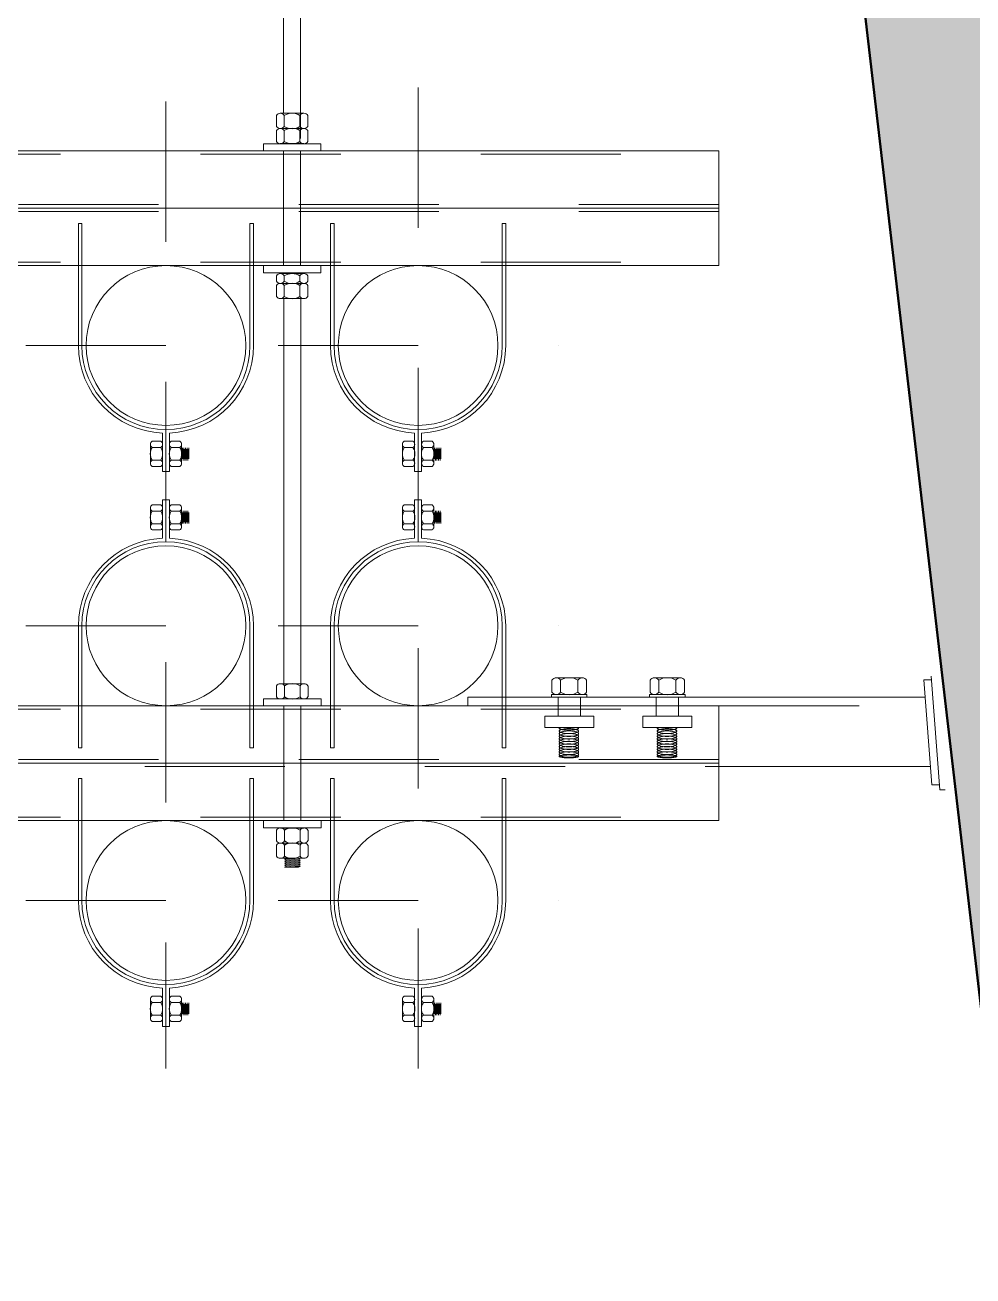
# Model space of a CAD drawing. Header units: metres. Extents: x -353 to -169, y 1 to 28.
# Drawn here: x -236.348 to -235.671, y 19.845 to 20.738 of the extents above; entities that cross this region are included whole.
import ezdxf

# ---------------------------------------------------------------- set-up
doc = ezdxf.new("R2010")
doc.units = ezdxf.units.M
for name, pattern in [('Hidden - Small', [0.002294, 0.0015, -0.0007938]), ('JacobsCenter', [0.015, 0.009, -0.0015, 0.003, -0.0015]), ('JacobsDash', [0.0045, 0.003, -0.0015])]:
    doc.linetypes.add(name, pattern=pattern)
doc.layers.add('A-DETL', color=7, linetype='Continuous', lineweight=13)
doc.layers.add('S-BEAM', color=7, linetype='Continuous', lineweight=50)

# ---------------------------------------------------------------- blocks, each defined once
blk = doc.blocks.new('06_SFR_GCT_Girder_SuperT_BR08Edge_CS - Super T - 1815-6267463-DRG-2873022 - SECTION 1')
at = {"layer": 'S-BEAM', "true_color": 0xc8c8c8}
blk.add_hatch(color=9, dxfattribs=at).paths.add_polyline_path([(-1129.16745, 19.84518), (-1128.48326, 19.85951), (-1128.46908, 19.87281), (-1128.34493, 21.51278), (-1128.24496, 21.58989), (-1127.85566, 21.59804), (-1127.85748, 21.68802), (-1128.43178, 21.676), (-1128.43178, 21.65099), (-1128.45664, 21.65047), (-1128.5636, 20.23757), (-1128.83206, 20.18228), (-1129.10253, 20.22628), (-1129.26675, 21.63351), (-1129.29213, 21.63351), (-1129.29262, 21.65797), (-1129.86692, 21.64595), (-1129.86509, 21.55596), (-1129.47578, 21.56412), (-1129.37277, 21.49126), (-1129.18216, 19.85788)])
at = {"layer": 'S-BEAM'}
blk.add_line((-1129.37277, 21.49126), (-1129.18216, 19.85788), dxfattribs=at)

msp = doc.modelspace()

# ---------------------------------------------------------------- linework, layer by layer
at = {"layer": 'A-DETL', "lineweight": 18}
for p, q in [((-236.16326, 20.67479), (-236.16326, 21.55941)), ((-236.15126, 20.65688), (-236.15126, 21.55966)), ((-236.16326, 20.64811), (-236.16326, 20.56611)), ((-236.15126, 20.64811), (-236.15126, 20.56611)), ((-236.1631, 20.2678), (-236.1631, 20.54266)), ((-236.1511, 20.2678), (-236.1511, 20.54266)), ((-236.1631, 20.25211), (-236.1631, 20.17011)), ((-236.1511, 20.25211), (-236.1511, 20.17011))]:
    msp.add_line(p, q, dxfattribs=at)
at = {"layer": 'A-DETL', "linetype": 'JacobsCenter', "lineweight": 9}
for p, q in [((-236.06728, 20.69311), (-236.06728, 19.99311)), ((-236.24728, 20.68311), (-236.24728, 19.99311)), ((-236.52728, 20.50911), (-236.32728, 20.50911)), ((-236.34728, 20.50911), (-236.14728, 20.50911)), ((-236.16728, 20.50911), (-235.96728, 20.50911)), ((-236.52728, 20.30911), (-236.32728, 20.30911)), ((-236.34728, 20.30911), (-236.14728, 20.30911)), ((-236.16728, 20.30911), (-235.96728, 20.30911)), ((-236.52728, 20.11311), (-236.32728, 20.11311)), ((-236.34728, 20.11311), (-236.14728, 20.11311)), ((-236.16728, 20.11311), (-235.96728, 20.11311))]:
    msp.add_line(p, q, dxfattribs=at)
at = {"layer": 'A-DETL', "lineweight": 9}
for p, q in [((-236.16847, 20.67324), (-236.16847, 20.66546)), ((-236.16567, 20.67479), (-236.15726, 20.67479)), ((-236.16287, 20.67324), (-236.16287, 20.66546)), ((-236.15726, 20.67479), (-236.14883, 20.67479)), ((-236.15165, 20.67324), (-236.15165, 20.66546)), ((-236.14604, 20.67324), (-236.14604, 20.66546)), ((-236.16567, 20.66399), (-236.15726, 20.66399)), ((-236.16567, 20.66399), (-236.15726, 20.66399)), ((-236.15726, 20.66399), (-236.14883, 20.66399)), ((-236.15726, 20.66399), (-236.14883, 20.66399)), ((-236.16847, 20.66244), (-236.16847, 20.65466)), ((-236.16287, 20.66244), (-236.16287, 20.65466)), ((-236.15165, 20.66244), (-236.15165, 20.65466)), ((-236.14604, 20.66244), (-236.14604, 20.65466)), ((-236.17776, 20.653), (-236.13676, 20.653)), ((-236.17776, 20.653), (-236.17776, 20.64811)), ((-236.16567, 20.65318), (-236.15726, 20.65318)), ((-236.15726, 20.65318), (-236.14883, 20.65318)), ((-236.13676, 20.653), (-236.13676, 20.64811)), ((-236.05192, 20.60711), (-236.82254, 20.60711)), ((-235.85254, 20.60711), (-236.82254, 20.60711)), ((-236.30978, 20.59611), (-236.30728, 20.59611)), ((-236.30978, 20.50911), (-236.30978, 20.59611)), ((-236.30728, 20.50911), (-236.30728, 20.59611)), ((-236.18728, 20.50911), (-236.18728, 20.59611)), ((-236.18728, 20.59611), (-236.18478, 20.59611)), ((-236.18478, 20.50911), (-236.18478, 20.59611)), ((-236.12978, 20.59611), (-236.12728, 20.59611)), ((-236.12978, 20.50911), (-236.12978, 20.59611)), ((-236.12728, 20.50911), (-236.12728, 20.59611)), ((-236.00728, 20.50911), (-236.00728, 20.59611)), ((-236.00728, 20.59611), (-236.00478, 20.59611)), ((-236.00478, 20.50911), (-236.00478, 20.59611)), ((-236.17776, 20.561), (-236.17776, 20.56611)), ((-236.13676, 20.561), (-236.13676, 20.56611)), ((-236.17776, 20.561), (-236.13676, 20.561)), ((-236.16847, 20.55883), (-236.16847, 20.55493)), ((-236.16567, 20.56038), (-236.15726, 20.56038)), ((-236.16287, 20.55883), (-236.16287, 20.55493)), ((-236.15726, 20.56038), (-236.14883, 20.56038)), ((-236.15165, 20.55883), (-236.15165, 20.55493)), ((-236.14604, 20.55883), (-236.14604, 20.55493)), ((-236.16847, 20.55191), (-236.16847, 20.54413)), ((-236.16567, 20.55346), (-236.15726, 20.55346)), ((-236.16567, 20.55346), (-236.15726, 20.55346)), ((-236.16287, 20.55191), (-236.16287, 20.54413)), ((-236.15726, 20.55346), (-236.14883, 20.55346)), ((-236.15726, 20.55346), (-236.14883, 20.55346)), ((-236.15165, 20.55191), (-236.15165, 20.54413)), ((-236.14604, 20.55191), (-236.14604, 20.54413)), ((-236.16567, 20.54266), (-236.15726, 20.54266)), ((-236.15726, 20.54266), (-236.14883, 20.54266)), ((-236.25717, 20.44076), (-236.25096, 20.44076)), ((-236.24978, 20.44666), (-236.24978, 20.41931)), ((-236.24728, 20.44911), (-236.24728, 20.41931)), ((-236.24478, 20.44666), (-236.24478, 20.41931)), ((-236.23733, 20.44076), (-236.24355, 20.44076)), ((-236.07717, 20.44076), (-236.07096, 20.44076)), ((-236.06978, 20.44666), (-236.06978, 20.41931)), ((-236.06728, 20.44911), (-236.06728, 20.41931)), ((-236.06478, 20.44666), (-236.06478, 20.41931)), ((-236.05733, 20.44076), (-236.06355, 20.44076)), ((-236.25841, 20.43181), (-236.25841, 20.43853)), ((-236.25841, 20.43181), (-236.25841, 20.43853)), ((-236.25841, 20.42509), (-236.25841, 20.43181)), ((-236.25841, 20.42509), (-236.25841, 20.43181)), ((-236.25717, 20.43628), (-236.25096, 20.43628)), ((-236.24978, 20.43181), (-236.24978, 20.43853)), ((-236.24978, 20.42509), (-236.24978, 20.43181)), ((-236.23733, 20.43628), (-236.24355, 20.43628)), ((-236.2361, 20.43852), (-236.2361, 20.43181)), ((-236.23553, 20.43617), (-236.2361, 20.42717)), ((-236.2361, 20.43181), (-236.2361, 20.42508)), ((-236.23497, 20.43514), (-236.23553, 20.4282)), ((-236.23441, 20.43617), (-236.23497, 20.42717)), ((-236.23385, 20.43514), (-236.23441, 20.4282)), ((-236.23328, 20.43617), (-236.23385, 20.42717)), ((-236.23272, 20.43514), (-236.23328, 20.4282)), ((-236.23216, 20.43617), (-236.23272, 20.42717)), ((-236.2316, 20.43514), (-236.23216, 20.4282)), ((-236.2316, 20.42717), (-236.23103, 20.43617)), ((-236.23103, 20.43617), (-236.23103, 20.4282)), ((-236.07841, 20.43181), (-236.07841, 20.43853)), ((-236.07841, 20.43181), (-236.07841, 20.43853)), ((-236.07841, 20.42509), (-236.07841, 20.43181)), ((-236.07841, 20.42509), (-236.07841, 20.43181)), ((-236.07717, 20.43628), (-236.07096, 20.43628)), ((-236.06978, 20.43181), (-236.06978, 20.43853)), ((-236.06978, 20.42509), (-236.06978, 20.43181)), ((-236.05733, 20.43628), (-236.06355, 20.43628)), ((-236.0561, 20.43852), (-236.0561, 20.43181)), ((-236.05553, 20.43617), (-236.0561, 20.42717)), ((-236.0561, 20.43181), (-236.0561, 20.42508)), ((-236.05497, 20.43514), (-236.05553, 20.4282)), ((-236.05441, 20.43617), (-236.05497, 20.42717)), ((-236.05385, 20.43514), (-236.05441, 20.4282)), ((-236.05328, 20.43617), (-236.05385, 20.42717)), ((-236.05272, 20.43514), (-236.05328, 20.4282)), ((-236.05216, 20.43617), (-236.05272, 20.42717)), ((-236.0516, 20.43514), (-236.05216, 20.4282)), ((-236.0516, 20.42717), (-236.05103, 20.43617)), ((-236.05103, 20.43617), (-236.05103, 20.4282)), ((-236.25717, 20.42733), (-236.25096, 20.42733)), ((-236.25717, 20.42285), (-236.25096, 20.42285)), ((-236.23733, 20.42733), (-236.24355, 20.42733)), ((-236.23733, 20.42285), (-236.24355, 20.42285)), ((-236.07717, 20.42733), (-236.07096, 20.42733)), ((-236.07717, 20.42285), (-236.07096, 20.42285)), ((-236.05733, 20.42733), (-236.06355, 20.42733)), ((-236.05733, 20.42285), (-236.06355, 20.42285)), ((-236.24478, 20.41931), (-236.24978, 20.41931)), ((-236.06478, 20.41931), (-236.06978, 20.41931)), ((-236.24478, 20.39892), (-236.24978, 20.39892)), ((-236.24978, 20.37156), (-236.24978, 20.39892)), ((-236.24728, 20.36911), (-236.24728, 20.39892)), ((-236.24478, 20.37156), (-236.24478, 20.39892)), ((-236.06478, 20.39892), (-236.06978, 20.39892)), ((-236.06978, 20.37156), (-236.06978, 20.39892)), ((-236.06728, 20.36911), (-236.06728, 20.39892)), ((-236.06478, 20.37156), (-236.06478, 20.39892)), ((-236.25841, 20.39314), (-236.25841, 20.38642)), ((-236.25841, 20.39314), (-236.25841, 20.38642)), ((-236.25717, 20.39538), (-236.25096, 20.39538)), ((-236.25717, 20.3909), (-236.25096, 20.3909)), ((-236.24978, 20.39314), (-236.24978, 20.38642)), ((-236.23733, 20.39538), (-236.24355, 20.39538)), ((-236.23733, 20.3909), (-236.24355, 20.3909)), ((-236.2361, 20.38642), (-236.2361, 20.39315)), ((-236.23553, 20.38206), (-236.2361, 20.39106)), ((-236.23497, 20.38309), (-236.23553, 20.39003)), ((-236.23441, 20.38206), (-236.23497, 20.39106)), ((-236.23385, 20.38309), (-236.23441, 20.39003)), ((-236.23328, 20.38206), (-236.23385, 20.39106)), ((-236.23272, 20.38309), (-236.23328, 20.39003)), ((-236.23216, 20.38206), (-236.23272, 20.39106)), ((-236.2316, 20.38309), (-236.23216, 20.39003)), ((-236.2316, 20.39106), (-236.23103, 20.38206)), ((-236.23103, 20.38206), (-236.23103, 20.39003)), ((-236.07841, 20.39314), (-236.07841, 20.38642)), ((-236.07841, 20.39314), (-236.07841, 20.38642)), ((-236.07717, 20.39538), (-236.07096, 20.39538)), ((-236.07717, 20.3909), (-236.07096, 20.3909)), ((-236.06978, 20.39314), (-236.06978, 20.38642)), ((-236.05733, 20.39538), (-236.06355, 20.39538)), ((-236.05733, 20.3909), (-236.06355, 20.3909)), ((-236.0561, 20.38642), (-236.0561, 20.39315)), ((-236.05553, 20.38206), (-236.0561, 20.39106)), ((-236.05497, 20.38309), (-236.05553, 20.39003)), ((-236.05441, 20.38206), (-236.05497, 20.39106)), ((-236.05385, 20.38309), (-236.05441, 20.39003)), ((-236.05328, 20.38206), (-236.05385, 20.39106)), ((-236.05272, 20.38309), (-236.05328, 20.39003)), ((-236.05216, 20.38206), (-236.05272, 20.39106)), ((-236.0516, 20.38309), (-236.05216, 20.39003)), ((-236.0516, 20.39106), (-236.05103, 20.38206)), ((-236.05103, 20.38206), (-236.05103, 20.39003)), ((-236.25841, 20.38642), (-236.25841, 20.37969)), ((-236.25841, 20.38642), (-236.25841, 20.37969)), ((-236.25717, 20.38194), (-236.25096, 20.38194)), ((-236.24978, 20.38642), (-236.24978, 20.37969)), ((-236.23733, 20.38194), (-236.24355, 20.38194)), ((-236.2361, 20.37971), (-236.2361, 20.38642)), ((-236.07841, 20.38642), (-236.07841, 20.37969)), ((-236.07841, 20.38642), (-236.07841, 20.37969)), ((-236.07717, 20.38194), (-236.07096, 20.38194)), ((-236.06978, 20.38642), (-236.06978, 20.37969)), ((-236.05733, 20.38194), (-236.06355, 20.38194)), ((-236.0561, 20.37971), (-236.0561, 20.38642)), ((-236.25717, 20.37747), (-236.25096, 20.37747)), ((-236.23733, 20.37747), (-236.24355, 20.37747)), ((-236.07717, 20.37747), (-236.07096, 20.37747)), ((-236.05733, 20.37747), (-236.06355, 20.37747)), ((-236.30978, 20.30911), (-236.30978, 20.22211)), ((-236.30728, 20.30911), (-236.30728, 20.22211)), ((-236.18728, 20.30911), (-236.18728, 20.22211)), ((-236.18478, 20.30911), (-236.18478, 20.22211)), ((-236.12978, 20.30911), (-236.12978, 20.22211)), ((-236.12728, 20.30911), (-236.12728, 20.22211)), ((-236.00728, 20.30911), (-236.00728, 20.22211)), ((-236.00478, 20.30911), (-236.00478, 20.22211)), ((-235.96867, 20.27198), (-235.95942, 20.27198)), ((-235.96867, 20.27198), (-235.95942, 20.27198)), ((-235.95942, 20.27198), (-235.95015, 20.27198)), ((-235.95942, 20.27198), (-235.95015, 20.27198)), ((-235.89867, 20.27198), (-235.88942, 20.27198)), ((-235.89867, 20.27198), (-235.88942, 20.27198)), ((-235.88942, 20.27198), (-235.88015, 20.27198)), ((-235.88942, 20.27198), (-235.88015, 20.27198)), ((-236.16832, 20.26625), (-236.16832, 20.25847)), ((-236.16551, 20.2678), (-236.1571, 20.2678)), ((-236.16551, 20.2678), (-236.1571, 20.2678)), ((-236.16271, 20.26625), (-236.16271, 20.25847)), ((-236.1571, 20.2678), (-236.14867, 20.2678)), ((-236.1571, 20.2678), (-236.14867, 20.2678)), ((-236.15149, 20.26625), (-236.15149, 20.25847)), ((-236.14588, 20.26625), (-236.14588, 20.25847)), ((-235.97176, 20.27027), (-235.97176, 20.26171)), ((-235.96559, 20.27027), (-235.96559, 20.26171)), ((-235.95325, 20.27027), (-235.95325, 20.26171)), ((-235.94708, 20.27027), (-235.94708, 20.26171)), ((-235.90176, 20.27027), (-235.90176, 20.26171)), ((-235.89559, 20.27027), (-235.89559, 20.26171)), ((-235.88325, 20.27027), (-235.88325, 20.26171)), ((-235.87708, 20.27027), (-235.87708, 20.26171)), ((-236.1776, 20.257), (-236.1366, 20.257)), ((-236.1776, 20.257), (-236.1776, 20.25211)), ((-236.16551, 20.257), (-236.1571, 20.257)), ((-236.1571, 20.257), (-236.14867, 20.257)), ((-236.1366, 20.257), (-236.1366, 20.25211)), ((-235.97207, 20.26009), (-235.94677, 20.26009)), ((-235.97207, 20.25811), (-235.97207, 20.26009)), ((-235.94677, 20.25811), (-235.97207, 20.25811)), ((-235.96867, 20.26009), (-235.95942, 20.26009)), ((-235.95942, 20.26009), (-235.95015, 20.26009)), ((-235.94677, 20.26009), (-235.94677, 20.25811)), ((-235.90207, 20.26009), (-235.87677, 20.26009)), ((-235.90207, 20.25811), (-235.90207, 20.26009)), ((-235.87677, 20.25811), (-235.90207, 20.25811)), ((-235.89867, 20.26009), (-235.88942, 20.26009)), ((-235.88942, 20.26009), (-235.88015, 20.26009)), ((-235.87677, 20.26009), (-235.87677, 20.25811)), ((-236.30978, 20.22211), (-236.30728, 20.22211)), ((-236.18728, 20.22211), (-236.18478, 20.22211)), ((-236.12978, 20.22211), (-236.12728, 20.22211)), ((-236.00728, 20.22211), (-236.00478, 20.22211)), ((-235.85254, 20.21111), (-236.82254, 20.21111)), ((-236.30978, 20.20011), (-236.30728, 20.20011)), ((-236.30978, 20.11311), (-236.30978, 20.20011)), ((-236.30728, 20.11311), (-236.30728, 20.20011)), ((-236.18728, 20.11311), (-236.18728, 20.20011)), ((-236.18728, 20.20011), (-236.18478, 20.20011)), ((-236.18478, 20.11311), (-236.18478, 20.20011)), ((-236.12978, 20.20011), (-236.12728, 20.20011)), ((-236.12978, 20.11311), (-236.12978, 20.20011)), ((-236.12728, 20.11311), (-236.12728, 20.20011)), ((-236.00728, 20.11311), (-236.00728, 20.20011)), ((-236.00728, 20.20011), (-236.00478, 20.20011)), ((-236.00478, 20.11311), (-236.00478, 20.20011)), ((-236.1776, 20.165), (-236.1776, 20.17011)), ((-236.1776, 20.165), (-236.1366, 20.165)), ((-236.16551, 20.16482), (-236.1571, 20.16482)), ((-236.1571, 20.16482), (-236.14867, 20.16482)), ((-236.1366, 20.165), (-236.1366, 20.17011)), ((-236.16832, 20.15557), (-236.16832, 20.16335)), ((-236.16271, 20.15557), (-236.16271, 20.16335)), ((-236.15149, 20.15557), (-236.15149, 20.16335)), ((-236.14588, 20.15557), (-236.14588, 20.16335)), ((-236.16832, 20.14476), (-236.16832, 20.15254)), ((-236.16551, 20.15402), (-236.1571, 20.15402)), ((-236.16551, 20.15402), (-236.1571, 20.15402)), ((-236.16271, 20.14476), (-236.16271, 20.15254)), ((-236.1571, 20.15402), (-236.14867, 20.15402)), ((-236.1571, 20.15402), (-236.14867, 20.15402)), ((-236.15149, 20.14476), (-236.15149, 20.15254)), ((-236.14588, 20.14476), (-236.14588, 20.15254)), ((-236.16551, 20.14321), (-236.1571, 20.14321)), ((-236.16128, 20.14321), (-236.16256, 20.14251)), ((-236.16256, 20.14251), (-236.15129, 20.14321)), ((-236.16256, 20.14251), (-236.16128, 20.1418)), ((-236.16128, 20.1418), (-236.16256, 20.1411)), ((-236.16256, 20.1411), (-236.15129, 20.1418)), ((-236.16256, 20.1411), (-236.16128, 20.1404)), ((-236.16128, 20.1404), (-236.16256, 20.13969)), ((-236.16256, 20.13969), (-236.15129, 20.1404)), ((-236.16256, 20.13969), (-236.16128, 20.13899)), ((-236.16128, 20.13899), (-236.16256, 20.13828)), ((-236.16256, 20.13828), (-236.15129, 20.13899)), ((-236.16256, 20.13828), (-236.16128, 20.13758)), ((-236.15129, 20.13758), (-236.16256, 20.13687)), ((-236.16256, 20.13687), (-236.16128, 20.13758)), ((-236.16128, 20.1418), (-236.15258, 20.14251)), ((-236.16128, 20.1404), (-236.15258, 20.1411)), ((-236.16128, 20.13899), (-236.15258, 20.13969)), ((-236.16128, 20.13758), (-236.15258, 20.13828)), ((-236.1571, 20.14321), (-236.14867, 20.14321)), ((-236.15258, 20.14251), (-236.15129, 20.14321)), ((-236.15258, 20.14251), (-236.15129, 20.14321)), ((-236.15129, 20.1418), (-236.15258, 20.14251)), ((-236.15129, 20.1418), (-236.15258, 20.14251)), ((-236.15258, 20.1411), (-236.15129, 20.1418)), ((-236.15129, 20.1404), (-236.15258, 20.1411)), ((-236.15258, 20.13969), (-236.15129, 20.1404)), ((-236.15129, 20.13899), (-236.15258, 20.13969)), ((-236.15258, 20.13828), (-236.15129, 20.13899)), ((-236.15258, 20.13828), (-236.15129, 20.13758)), ((-236.15258, 20.13687), (-236.15129, 20.13758)), ((-236.16256, 20.13687), (-236.15258, 20.13687)), ((-236.24978, 20.05066), (-236.24978, 20.02331)), ((-236.24728, 20.05311), (-236.24728, 20.02331)), ((-236.24478, 20.05066), (-236.24478, 20.02331)), ((-236.06978, 20.05066), (-236.06978, 20.02331)), ((-236.06728, 20.05311), (-236.06728, 20.02331)), ((-236.06478, 20.05066), (-236.06478, 20.02331)), ((-236.25841, 20.03581), (-236.25841, 20.04253)), ((-236.25841, 20.03581), (-236.25841, 20.04253)), ((-236.25717, 20.04476), (-236.25096, 20.04476)), ((-236.25717, 20.04028), (-236.25096, 20.04028)), ((-236.24978, 20.03581), (-236.24978, 20.04253)), ((-236.23733, 20.04476), (-236.24355, 20.04476)), ((-236.23733, 20.04028), (-236.24355, 20.04028)), ((-236.2361, 20.04252), (-236.2361, 20.03581)), ((-236.23553, 20.04017), (-236.2361, 20.03117)), ((-236.23497, 20.03914), (-236.23553, 20.0322)), ((-236.23441, 20.04017), (-236.23497, 20.03117)), ((-236.23385, 20.03914), (-236.23441, 20.0322)), ((-236.23328, 20.04017), (-236.23385, 20.03117)), ((-236.23272, 20.03914), (-236.23328, 20.0322)), ((-236.23216, 20.04017), (-236.23272, 20.03117)), ((-236.2316, 20.03914), (-236.23216, 20.0322)), ((-236.2316, 20.03117), (-236.23103, 20.04017)), ((-236.23103, 20.04017), (-236.23103, 20.0322)), ((-236.07841, 20.03581), (-236.07841, 20.04253)), ((-236.07841, 20.03581), (-236.07841, 20.04253)), ((-236.07717, 20.04476), (-236.07096, 20.04476)), ((-236.07717, 20.04028), (-236.07096, 20.04028)), ((-236.06978, 20.03581), (-236.06978, 20.04253)), ((-236.05733, 20.04476), (-236.06355, 20.04476)), ((-236.05733, 20.04028), (-236.06355, 20.04028)), ((-236.0561, 20.04252), (-236.0561, 20.03581)), ((-236.05553, 20.04017), (-236.0561, 20.03117)), ((-236.05497, 20.03914), (-236.05553, 20.0322)), ((-236.05441, 20.04017), (-236.05497, 20.03117)), ((-236.05385, 20.03914), (-236.05441, 20.0322)), ((-236.05328, 20.04017), (-236.05385, 20.03117)), ((-236.05272, 20.03914), (-236.05328, 20.0322)), ((-236.05216, 20.04017), (-236.05272, 20.03117)), ((-236.0516, 20.03914), (-236.05216, 20.0322)), ((-236.0516, 20.03117), (-236.05103, 20.04017)), ((-236.05103, 20.04017), (-236.05103, 20.0322)), ((-236.25841, 20.02909), (-236.25841, 20.03581)), ((-236.25841, 20.02909), (-236.25841, 20.03581)), ((-236.25717, 20.03133), (-236.25096, 20.03133)), ((-236.24978, 20.02909), (-236.24978, 20.03581)), ((-236.23733, 20.03133), (-236.24355, 20.03133)), ((-236.2361, 20.03581), (-236.2361, 20.02908)), ((-236.07841, 20.02909), (-236.07841, 20.03581)), ((-236.07841, 20.02909), (-236.07841, 20.03581)), ((-236.07717, 20.03133), (-236.07096, 20.03133)), ((-236.06978, 20.02909), (-236.06978, 20.03581)), ((-236.05733, 20.03133), (-236.06355, 20.03133)), ((-236.0561, 20.03581), (-236.0561, 20.02908)), ((-236.25717, 20.02685), (-236.25096, 20.02685)), ((-236.24478, 20.02331), (-236.24978, 20.02331)), ((-236.23733, 20.02685), (-236.24355, 20.02685)), ((-236.07717, 20.02685), (-236.07096, 20.02685)), ((-236.06478, 20.02331), (-236.06978, 20.02331)), ((-236.05733, 20.02685), (-236.06355, 20.02685))]:
    msp.add_line(p, q, dxfattribs=at)
at = {"layer": 'A-DETL'}
for p, q in [((-236.82254, 20.64811), (-235.85254, 20.64811)), ((-235.85254, 20.64811), (-235.85254, 20.56611)), ((-236.82254, 20.56611), (-235.85254, 20.56611)), ((-235.70113, 20.27328), (-235.69504, 20.19198)), ((-235.70623, 20.27061), (-235.70061, 20.19558)), ((-235.70623, 20.27061), (-235.70093, 20.27061)), ((-236.03192, 20.25811), (-235.70529, 20.25811)), ((-236.03192, 20.25811), (-236.03192, 20.25211)), ((-236.82254, 20.25211), (-235.85254, 20.25211)), ((-235.85254, 20.25211), (-235.85254, 20.17011)), ((-235.85254, 20.20861), (-235.70158, 20.20861)), ((-235.70061, 20.19558), (-235.69531, 20.19558)), ((-235.69504, 20.19198), (-235.69107, 20.19198)), ((-236.82254, 20.17011), (-235.85254, 20.17011))]:
    msp.add_line(p, q, dxfattribs=at)
at = {"layer": 'A-DETL', "linetype": 'JacobsDash', "lineweight": 9}
for p, q in [((-236.82254, 20.64561), (-235.85254, 20.64561)), ((-235.85254, 20.60961), (-236.82254, 20.60961)), ((-235.85254, 20.60461), (-236.82254, 20.60461)), ((-236.82254, 20.56861), (-235.85254, 20.56861)), ((-236.82254, 20.24961), (-235.85254, 20.24961)), ((-235.76241, 20.20861), (-236.91254, 20.20861)), ((-235.85254, 20.21361), (-236.82254, 20.21361)), ((-236.82254, 20.17261), (-235.85254, 20.17261))]:
    msp.add_line(p, q, dxfattribs=at)
at = {"layer": 'A-DETL', "linetype": 'Hidden - Small', "lineweight": 9}
for p, q in [((-235.96742, 20.24461), (-235.96742, 20.25811)), ((-235.95142, 20.24461), (-235.95142, 20.25811)), ((-235.89742, 20.24461), (-235.89742, 20.25811)), ((-235.88142, 20.24461), (-235.88142, 20.25811)), ((-235.94192, 20.24461), (-235.97692, 20.24461)), ((-235.97692, 20.23661), (-235.97692, 20.24461)), ((-235.94192, 20.23661), (-235.94192, 20.24461)), ((-235.87192, 20.24461), (-235.90692, 20.24461)), ((-235.90692, 20.23661), (-235.90692, 20.24461)), ((-235.87192, 20.23661), (-235.87192, 20.24461)), ((-235.97692, 20.23661), (-235.94192, 20.23661)), ((-235.90692, 20.23661), (-235.87192, 20.23661))]:
    msp.add_line(p, q, dxfattribs=at)
at = {"layer": 'A-DETL', "linetype": 'JacobsDash'}
msp.add_line((-235.85254, 20.25211), (-235.70484, 20.25211), dxfattribs=at)
at = {"layer": 'A-DETL', "color": 143, "lineweight": 18, "true_color": 0x78aac8}
for centre in [(-236.24728, 20.50911), (-236.06728, 20.50911), (-236.24728, 20.30911), (-236.06728, 20.30911), (-236.24728, 20.11311), (-236.06728, 20.11311)]:
    msp.add_circle(centre, 0.057, dxfattribs=at)
at = {"layer": 'A-DETL', "lineweight": 9}
for centre, radius, start, end in [((-236.16567, 20.67148), 0.00331, 32.13554, 147.86446), ((-236.15726, 20.66453), 0.01035, 57.20842, 122.79158), ((-236.14885, 20.67148), 0.00331, 32.1346, 147.8654), ((-236.14885, 20.67148), 0.00331, 32.1346, 147.8654), ((-236.16567, 20.66722), 0.00331, 212.13554, 327.86446), ((-236.16567, 20.66068), 0.00331, 32.13554, 147.86446), ((-236.15726, 20.67416), 0.01035, 237.20842, 302.79158), ((-236.15726, 20.65373), 0.01035, 57.20842, 122.79158), ((-236.14885, 20.66722), 0.00331, 212.1346, 327.8654), ((-236.14885, 20.66722), 0.00331, 212.1346, 327.8654), ((-236.14885, 20.66068), 0.00331, 32.1346, 147.8654), ((-236.14885, 20.66068), 0.00331, 32.1346, 147.8654), ((-236.16567, 20.65642), 0.00331, 212.13554, 327.86446), ((-236.15726, 20.66336), 0.01035, 237.20842, 302.79158), ((-236.14885, 20.65642), 0.00331, 212.1346, 327.8654), ((-236.14885, 20.65642), 0.00331, 212.1346, 327.8654), ((-236.16567, 20.55706), 0.00331, 32.13554, 147.86446), ((-236.15726, 20.55012), 0.01035, 57.20842, 122.79158), ((-236.14885, 20.55706), 0.00331, 32.1346, 147.8654), ((-236.14885, 20.55706), 0.00331, 32.1346, 147.8654), ((-236.16567, 20.5567), 0.00331, 212.13554, 327.86446), ((-236.16567, 20.55015), 0.00331, 32.13554, 147.86446), ((-236.15726, 20.56364), 0.01035, 237.20842, 302.79158), ((-236.15726, 20.54321), 0.01035, 57.20842, 122.79158), ((-236.14885, 20.5567), 0.00331, 212.1346, 327.8654), ((-236.14885, 20.5567), 0.00331, 212.1346, 327.8654), ((-236.14885, 20.55015), 0.00331, 32.1346, 147.8654), ((-236.14885, 20.55015), 0.00331, 32.1346, 147.8654), ((-236.16567, 20.54589), 0.00331, 212.13554, 327.86446), ((-236.15726, 20.55284), 0.01035, 237.20842, 302.79158), ((-236.14885, 20.54589), 0.00331, 212.1346, 327.8654), ((-236.14885, 20.54589), 0.00331, 212.1346, 327.8654), ((-236.24728, 20.50911), 0.0625, 180, 267.70756), ((-236.24728, 20.50911), 0.06, 180, 360), ((-236.24728, 20.50911), 0.0625, 272.29244, 0), ((-236.06728, 20.50911), 0.0625, 180, 267.70756), ((-236.06728, 20.50911), 0.06, 180, 360), ((-236.06728, 20.50911), 0.0625, 272.29244, 0), ((-236.25577, 20.43852), 0.00264, 122.1346, 237.8654), ((-236.25577, 20.43852), 0.00264, 122.1346, 237.8654), ((-236.25237, 20.43852), 0.00264, 302.1346, 57.8654), ((-236.25237, 20.43852), 0.00264, 302.1346, 57.8654), ((-236.24214, 20.43852), 0.00264, 122.13554, 237.86446), ((-236.23874, 20.43852), 0.00264, 302.13554, 57.86446), ((-236.07577, 20.43852), 0.00264, 122.1346, 237.8654), ((-236.07577, 20.43852), 0.00264, 122.1346, 237.8654), ((-236.07237, 20.43852), 0.00264, 302.1346, 57.8654), ((-236.07237, 20.43852), 0.00264, 302.1346, 57.8654), ((-236.06214, 20.43852), 0.00264, 122.13554, 237.86446), ((-236.05874, 20.43852), 0.00264, 302.13554, 57.86446), ((-236.25022, 20.43181), 0.00827, 147.20842, 212.79158), ((-236.25791, 20.43181), 0.00827, 327.20842, 32.79158), ((-236.2366, 20.43181), 0.00827, 147.20842, 212.79158), ((-236.24428, 20.43181), 0.00827, 327.20842, 32.79158), ((-236.07022, 20.43181), 0.00827, 147.20842, 212.79158), ((-236.07791, 20.43181), 0.00827, 327.20842, 32.79158), ((-236.0566, 20.43181), 0.00827, 147.20842, 212.79158), ((-236.06428, 20.43181), 0.00827, 327.20842, 32.79158), ((-236.25577, 20.42509), 0.00264, 122.13554, 237.86446), ((-236.25237, 20.42509), 0.00264, 302.13554, 57.86446), ((-236.24214, 20.42509), 0.00264, 122.1346, 237.8654), ((-236.24214, 20.42509), 0.00264, 122.1346, 237.8654), ((-236.23874, 20.42509), 0.00264, 302.1346, 57.8654), ((-236.23874, 20.42509), 0.00264, 302.1346, 57.8654), ((-236.07577, 20.42509), 0.00264, 122.13554, 237.86446), ((-236.07237, 20.42509), 0.00264, 302.13554, 57.86446), ((-236.06214, 20.42509), 0.00264, 122.1346, 237.8654), ((-236.06214, 20.42509), 0.00264, 122.1346, 237.8654), ((-236.05874, 20.42509), 0.00264, 302.1346, 57.8654), ((-236.05874, 20.42509), 0.00264, 302.1346, 57.8654), ((-236.25022, 20.38642), 0.00827, 147.20842, 212.79158), ((-236.25577, 20.39314), 0.00264, 122.13554, 237.86446), ((-236.25237, 20.39314), 0.00264, 302.13554, 57.86446), ((-236.25791, 20.38642), 0.00827, 327.20842, 32.79158), ((-236.2366, 20.38642), 0.00827, 147.20842, 212.79158), ((-236.24214, 20.39314), 0.00264, 122.1346, 237.8654), ((-236.24214, 20.39314), 0.00264, 122.1346, 237.8654), ((-236.23874, 20.39314), 0.00264, 302.1346, 57.8654), ((-236.23874, 20.39314), 0.00264, 302.1346, 57.8654), ((-236.24428, 20.38642), 0.00827, 327.20842, 32.79158), ((-236.07022, 20.38642), 0.00827, 147.20842, 212.79158), ((-236.07577, 20.39314), 0.00264, 122.13554, 237.86446), ((-236.07237, 20.39314), 0.00264, 302.13554, 57.86446), ((-236.07791, 20.38642), 0.00827, 327.20842, 32.79158), ((-236.0566, 20.38642), 0.00827, 147.20842, 212.79158), ((-236.06214, 20.39314), 0.00264, 122.1346, 237.8654), ((-236.06214, 20.39314), 0.00264, 122.1346, 237.8654), ((-236.05874, 20.39314), 0.00264, 302.1346, 57.8654), ((-236.05874, 20.39314), 0.00264, 302.1346, 57.8654), ((-236.06428, 20.38642), 0.00827, 327.20842, 32.79158), ((-236.25577, 20.37971), 0.00264, 122.1346, 237.8654), ((-236.25577, 20.37971), 0.00264, 122.1346, 237.8654), ((-236.25237, 20.37971), 0.00264, 302.1346, 57.8654), ((-236.25237, 20.37971), 0.00264, 302.1346, 57.8654), ((-236.24214, 20.37971), 0.00264, 122.13554, 237.86446), ((-236.23874, 20.37971), 0.00264, 302.13554, 57.86446), ((-236.07577, 20.37971), 0.00264, 122.1346, 237.8654), ((-236.07577, 20.37971), 0.00264, 122.1346, 237.8654), ((-236.07237, 20.37971), 0.00264, 302.1346, 57.8654), ((-236.07237, 20.37971), 0.00264, 302.1346, 57.8654), ((-236.06214, 20.37971), 0.00264, 122.13554, 237.86446), ((-236.05874, 20.37971), 0.00264, 302.13554, 57.86446), ((-236.24728, 20.30911), 0.0625, 92.29244, 180), ((-236.24728, 20.30911), 0.0625, 0, 87.70756), ((-236.06728, 20.30911), 0.0625, 92.29244, 180), ((-236.06728, 20.30911), 0.0625, 0, 87.70756), ((-236.24728, 20.30911), 0.06, 0, 180), ((-236.06728, 20.30911), 0.06, 0, 180), ((-235.96867, 20.26834), 0.00364, 32.13554, 147.86446), ((-235.95942, 20.2607), 0.01139, 57.20842, 122.79158), ((-235.95017, 20.26834), 0.00364, 32.1346, 147.8654), ((-235.95017, 20.26834), 0.00364, 32.1346, 147.8654), ((-235.89867, 20.26834), 0.00364, 32.13554, 147.86446), ((-235.88942, 20.2607), 0.01139, 57.20842, 122.79158), ((-235.88017, 20.26834), 0.00364, 32.1346, 147.8654), ((-235.88017, 20.26834), 0.00364, 32.1346, 147.8654), ((-236.16551, 20.26449), 0.00331, 32.13554, 147.86446), ((-236.1571, 20.25755), 0.01035, 57.20842, 122.79158), ((-236.14869, 20.26449), 0.00331, 32.1346, 147.8654), ((-236.14869, 20.26449), 0.00331, 32.1346, 147.8654), ((-236.16551, 20.26023), 0.00331, 212.13554, 327.86446), ((-236.1571, 20.26718), 0.01035, 237.20842, 302.79158), ((-236.14869, 20.26023), 0.00331, 212.1346, 327.8654), ((-236.14869, 20.26023), 0.00331, 212.1346, 327.8654), ((-235.96867, 20.26365), 0.00364, 212.13554, 327.86446), ((-235.95942, 20.27129), 0.01139, 237.20842, 302.79158), ((-235.95017, 20.26365), 0.00364, 212.1346, 327.8654), ((-235.95017, 20.26365), 0.00364, 212.1346, 327.8654), ((-235.89867, 20.26365), 0.00364, 212.13554, 327.86446), ((-235.88942, 20.27129), 0.01139, 237.20842, 302.79158), ((-235.88017, 20.26365), 0.00364, 212.1346, 327.8654), ((-235.88017, 20.26365), 0.00364, 212.1346, 327.8654), ((-236.16551, 20.16159), 0.00331, 32.13554, 147.86446), ((-236.1571, 20.15464), 0.01035, 57.20842, 122.79158), ((-236.14869, 20.16159), 0.00331, 32.1346, 147.8654), ((-236.14869, 20.16159), 0.00331, 32.1346, 147.8654), ((-236.16551, 20.15733), 0.00331, 212.13554, 327.86446), ((-236.1571, 20.16427), 0.01035, 237.20842, 302.79158), ((-236.14869, 20.15733), 0.00331, 212.1346, 327.8654), ((-236.14869, 20.15733), 0.00331, 212.1346, 327.8654), ((-236.16551, 20.15078), 0.00331, 32.13554, 147.86446), ((-236.1571, 20.14384), 0.01035, 57.20842, 122.79158), ((-236.14869, 20.15078), 0.00331, 32.1346, 147.8654), ((-236.14869, 20.15078), 0.00331, 32.1346, 147.8654), ((-236.16551, 20.14652), 0.00331, 212.13554, 327.86446), ((-236.1571, 20.15347), 0.01035, 237.20842, 302.79158), ((-236.14869, 20.14652), 0.00331, 212.1346, 327.8654), ((-236.14869, 20.14652), 0.00331, 212.1346, 327.8654), ((-236.24728, 20.11311), 0.0625, 180, 267.70756), ((-236.24728, 20.11311), 0.06, 180, 360), ((-236.24728, 20.11311), 0.0625, 272.29244, 0), ((-236.06728, 20.11311), 0.0625, 180, 267.70756), ((-236.06728, 20.11311), 0.06, 180, 360), ((-236.06728, 20.11311), 0.0625, 272.29244, 0), ((-236.25022, 20.03581), 0.00827, 147.20842, 212.79158), ((-236.25577, 20.04252), 0.00264, 122.1346, 237.8654), ((-236.25577, 20.04252), 0.00264, 122.1346, 237.8654), ((-236.25237, 20.04252), 0.00264, 302.1346, 57.8654), ((-236.25237, 20.04252), 0.00264, 302.1346, 57.8654), ((-236.25791, 20.03581), 0.00827, 327.20842, 32.79158), ((-236.2366, 20.03581), 0.00827, 147.20842, 212.79158), ((-236.24214, 20.04252), 0.00264, 122.13554, 237.86446), ((-236.23874, 20.04252), 0.00264, 302.13554, 57.86446), ((-236.24428, 20.03581), 0.00827, 327.20842, 32.79158), ((-236.07022, 20.03581), 0.00827, 147.20842, 212.79158), ((-236.07577, 20.04252), 0.00264, 122.1346, 237.8654), ((-236.07577, 20.04252), 0.00264, 122.1346, 237.8654), ((-236.07237, 20.04252), 0.00264, 302.1346, 57.8654), ((-236.07237, 20.04252), 0.00264, 302.1346, 57.8654), ((-236.07791, 20.03581), 0.00827, 327.20842, 32.79158), ((-236.0566, 20.03581), 0.00827, 147.20842, 212.79158), ((-236.06214, 20.04252), 0.00264, 122.13554, 237.86446), ((-236.05874, 20.04252), 0.00264, 302.13554, 57.86446), ((-236.06428, 20.03581), 0.00827, 327.20842, 32.79158), ((-236.25577, 20.02909), 0.00264, 122.13554, 237.86446), ((-236.25237, 20.02909), 0.00264, 302.13554, 57.86446), ((-236.24214, 20.02909), 0.00264, 122.1346, 237.8654), ((-236.24214, 20.02909), 0.00264, 122.1346, 237.8654), ((-236.23874, 20.02909), 0.00264, 302.1346, 57.8654), ((-236.23874, 20.02909), 0.00264, 302.1346, 57.8654), ((-236.07577, 20.02909), 0.00264, 122.13554, 237.86446), ((-236.07237, 20.02909), 0.00264, 302.13554, 57.86446), ((-236.06214, 20.02909), 0.00264, 122.1346, 237.8654), ((-236.06214, 20.02909), 0.00264, 122.1346, 237.8654), ((-236.05874, 20.02909), 0.00264, 302.1346, 57.8654), ((-236.05874, 20.02909), 0.00264, 302.1346, 57.8654)]:
    msp.add_arc(centre, radius, start, end, dxfattribs=at)
at = {"layer": 'A-DETL', "linetype": 'JacobsDash', "lineweight": 9}
for centre in [(-235.95965, 20.23584), (-235.88965, 20.23584)]:
    msp.add_ellipse(centre, major_axis=(0.00694, 0), ratio=0.155559, start_param=2.351216, end_param=7.073562, dxfattribs=at)
for centre, ratio in [((-235.95965, 20.23399), 0.253311), ((-235.88965, 20.23399), 0.253311), ((-235.95965, 20.23213), 0.285201), ((-235.95965, 20.23028), 0.285201), ((-235.95965, 20.22843), 0.285201), ((-235.95965, 20.22657), 0.285201), ((-235.95965, 20.22472), 0.285201), ((-235.88965, 20.23213), 0.285201), ((-235.88965, 20.23028), 0.285201), ((-235.88965, 20.22843), 0.285201), ((-235.88965, 20.22657), 0.285201), ((-235.88965, 20.22472), 0.285201), ((-235.95965, 20.22286), 0.285201), ((-235.95965, 20.22101), 0.285201), ((-235.95965, 20.21915), 0.285201), ((-235.95965, 20.2173), 0.285201), ((-235.88965, 20.22286), 0.285201), ((-235.88965, 20.22101), 0.285201), ((-235.88965, 20.21915), 0.285201), ((-235.88965, 20.2173), 0.285201), ((-235.95965, 20.21591), 0.147434), ((-235.88965, 20.21591), 0.147434)]:
    msp.add_ellipse(centre, major_axis=(0.00694, 0), ratio=ratio, dxfattribs=at)

# ---------------------------------------------------------------- block references
at = {"layer": 'S-BEAM'}
msp.add_blockref('06_SFR_GCT_Girder_SuperT_BR08Edge_CS - Super T - 1815-6267463-DRG-2873022 - SECTION 1', (893.53736, 0), dxfattribs=at)

doc.saveas('drawing.dxf')
